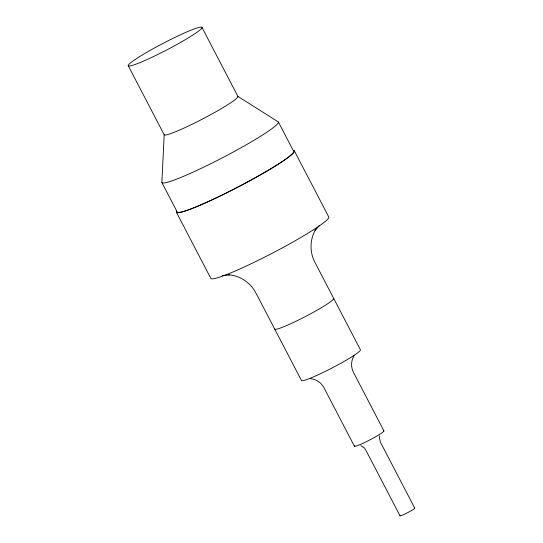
<?xml version="1.0" encoding="UTF-8"?>
<svg xmlns="http://www.w3.org/2000/svg" width="543" height="543" viewBox="0 0 543 543"><rect width="100%" height="100%" fill="white"/><g stroke="black" fill="none" stroke-linecap="round" stroke-linejoin="round"><path stroke-width="0.81" d="M201.962 27.367A41.553 3.767 -27.5 0 1 148.124 59.065A41.553 3.767 -27.5 0 1 145.225 53.221A41.553 3.767 -27.5 0 1 201.962 27.367L237.882 96.376L278.369 121.958L293.654 151.321A65.649 5.953 -27.5 0 1 238.065 186.955A65.649 5.953 -27.5 0 1 177.181 211.933L161.895 182.563L164.162 134.739L128.243 65.73M379.822 435.751L379.442 437.882L380.365 442.063L414.757 508.133M354.097 355.611C351.036 360.572 350.737 366.939 353.344 372.159L383.915 430.891M319.447 225.372L315.103 230.442L316.094 228.61C309.965 238.547 309.367 251.266 314.587 261.712L360.443 349.807A33.238 3.014 -27.5 0 1 332.296 367.849A33.238 3.014 -27.5 0 1 301.467 380.494L255.61 292.406C250.153 282.435 239.796 275.518 228.406 274.778M222.175 275.634L229.655 274.907M310.576 378.749C316.162 379.15 321.171 382.645 323.852 387.505L354.423 446.231M360.756 445.667L364.38 447.968L365.622 449.74L400.015 515.809M294.394 150.934L328.786 217.003A66.484 6.027 -27.5 0 1 272.491 253.092A66.484 6.027 -27.5 0 1 210.833 278.383L176.441 212.313M333.694 298.419A33.238 3.014 -27.5 0 1 305.546 316.46A33.238 3.014 -27.5 0 1 274.717 329.106M414.418 508.092A8.308 0.753 -27.5 0 1 407.718 512.646A8.308 0.753 -27.5 0 1 400.177 515.504M383.236 430.803A16.623 1.507 -27.5 0 1 369.837 439.911A16.623 1.507 -27.5 0 1 354.755 445.62M237.882 96.376A41.553 3.767 -27.5 0 1 202.702 118.931A41.553 3.767 -27.5 0 1 164.162 134.739M278.369 121.958A65.649 5.953 -27.5 0 1 222.779 157.592A65.649 5.953 -27.5 0 1 161.895 182.563M293.539 150.492A66.484 6.027 -27.5 0 1 238.099 187.023A66.484 6.027 -27.5 0 1 176.597 211.349"/></g></svg>
